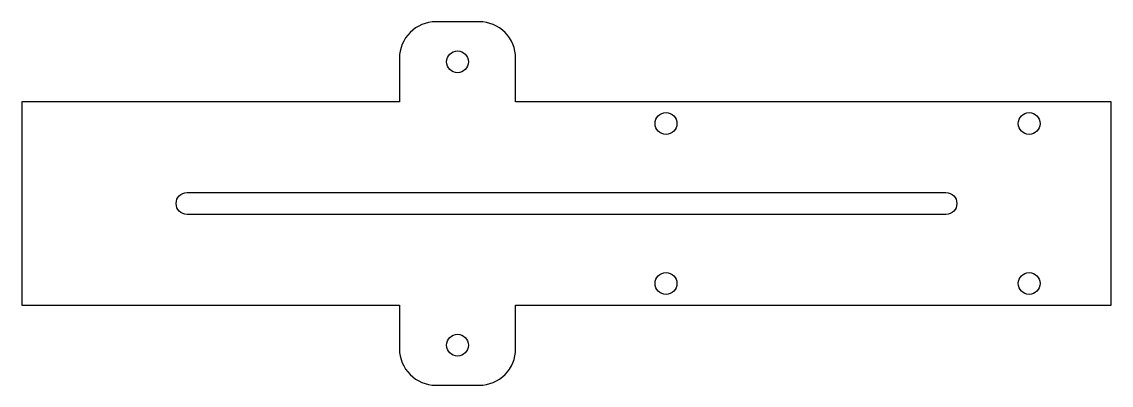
# Model space of a CAD drawing. Header units: millimetres. Extents: x -68 to 82, y -11 to 39.
import ezdxf

# ---------------------------------------------------------------- set-up
doc = ezdxf.new("R2010")
doc.units = ezdxf.units.MM

msp = doc.modelspace()

# ---------------------------------------------------------------- linework, layer by layer
for points in [[(-5, 39), (-11, 39, 0.414214), (-16, 34), (-16, 28), (-68, 28), (-68, 0), (-16, 0), (-16, -6, 0.414214), (-11, -11), (-5, -11, 0.414214), (0, -6), (0, 0), (82, 0), (82, 28), (0, 28), (0, 34, 0.414214)], [(-45.25, 12.5, -1), (-45.25, 15.5), (59.25, 15.5, -1), (59.25, 12.5)]]:
    msp.add_lwpolyline(points, format="xyb", close=True)
for centre in [(-8, 33.5), (20.7, 25), (70.7, 25), (20.7, 3), (70.7, 3), (-8, -5.5)]:
    msp.add_circle(centre, 1.5)

doc.saveas('drawing.dxf')
